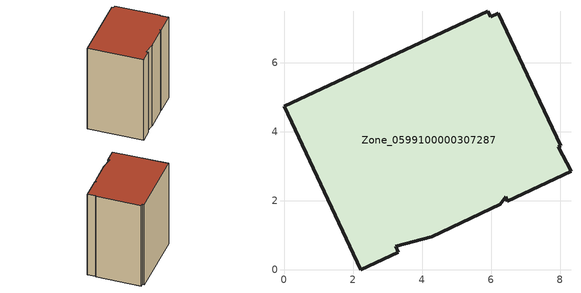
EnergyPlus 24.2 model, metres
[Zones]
Zone_0599100000307287
 floor ground (C_G): 7.95,3.56 8.31,2.85 6.47,1.99 6.43,2.11 6.26,1.89 4.28,0.96 3.23,0.67 3.31,0.51 2.23,0 0,4.73 5.9,7.49 5.99,7.33 6.21,7.43 8.01,3.6 z0
 wall outside (C_F): 8.31,2.85 7.95,3.56 8.01,3.6 6.21,7.43 5.99,7.33 5.9,7.49 0,4.73 2.23,0 3.31,0.51 3.23,0.67 4.28,0.96 6.26,1.89 6.43,2.11 6.47,1.99 8.31,2.85 z0:8.67
 roof outside (C_R): 2.23,0 3.31,0.51 3.23,0.67 4.28,0.96 6.26,1.89 6.43,2.11 6.47,1.99 8.31,2.85 7.95,3.56 8.01,3.6 6.21,7.43 5.99,7.33 5.9,7.49 0,4.73 z8.67
[BUILDING]
Pand.0599100000307287: North Axis=0; Terrain=City; Loads Convergence Tolerance Value=0.04; Temperature Convergence Tolerance Value=0.4; Solar Distribution=FullExterior; Maximum Number of Warmup Days=25; Minimum Number of Warmup Days=1
[Site:Location]
Rotterdam.The.Hague.AP_ZH_NLD Design_Conditions: Latitude=51.96; Longitude=4.45; Time Zone=1; Elevation=-4.5
[SITE:GROUNDTEMPERATURE:BUILDINGSURFACE]
18, 18, 18, 18, 18, 18, 18, 18, 18, 18, 18, 18
[MATERIAL] Thermal Absorptance=0.9; Solar Absorptance=0.7; Visible Absorptance=0.7
Name | Roughness | Thickness | Conductivity | Density | Specific Heat
G.TC.1946 | MediumSmooth | 0.15 | 1 | 540 | 1210
F.TC.1946 | Rough | 0.3 | 0.857143 | 1920 | 840
R.TC.1946 | MediumRough | 0.2 | 0.909091 | 1500 | 1000
[CONSTRUCTION]
C_G: G.TC.1946
C_F: F.TC.1946
C_R: R.TC.1946
[ZONE]
Zone_0599100000307287: Type=1; Multiplier=1; Ceiling Height=Autocalculate; Volume=Autocalculate; Floor Area=autocalculate; Part of Total Floor Area=Yes
[ZONEINFILTRATION:DESIGNFLOWRATE]
Infil_Zone_0599100000307287: Zone or ZoneList or Space or SpaceList=Zone_0599100000307287; Schedule=AlwaysOn; Design Flow Rate Calculation Method=Flow/Area; Flow Rate per Floor Area=0.003; Constant Term Coefficient=1; Temperature Term Coefficient=0; Velocity Term Coefficient=0; Velocity Squared Term Coefficient=0
[HVACTEMPLATE:ZONE:IDEALLOADSAIRSYSTEM]
Zone_0599100000307287: Maximum Heating Supply Air Temperature=50; Minimum Cooling Supply Air Temperature=13; Maximum Heating Supply Air Humidity Ratio=0.0156; Minimum Cooling Supply Air Humidity Ratio=0.0077; Heating Limit=NoLimit; Cooling Limit=NoLimit; Dehumidification Control Type=ConstantSensibleHeatRatio; Cooling Sensible Heat Ratio=0.7; Dehumidification Setpoint=60; Humidification Control Type=None; Humidification Setpoint=30; Outdoor Air Method=None; Outdoor Air Flow Rate per Person=0.00944; Outdoor Air Flow Rate per Zone Floor Area=0; Outdoor Air Flow Rate per Zone=0; Demand Controlled Ventilation Type=None; Outdoor Air Economizer Type=NoEconomizer; Heat Recovery Type=None; Sensible Heat Recovery Effectiveness=0.7; Latent Heat Recovery Effectiveness=0.65
[ZONECONTROL:THERMOSTAT]
ThermostatControl_Zone_0599100000307287: Zone or ZoneList=Zone_0599100000307287; Control Type Schedule=DualSetpointControlType; Control 1=Thermostat_Zone_0599100000307287; Temperature Difference Between Cutout And Setpoint=0
[THERMOSTATSETPOINT:DUALSETPOINT]
Thermostat_Zone_0599100000307287: Heating Setpoint Temperature Schedule=HeatingSetpoint_Zone_0599100000307287; Cooling Setpoint Temperature Schedule=CoolingSetpoint_Zone_0599100000307287
[SCHEDULE:COMPACT]
HeatingSetpoint_Zone_0599100000307287: Through: 12/31, For: AllDays, Until: 24:00, 21
CoolingSetpoint_Zone_0599100000307287: Through: 12/31, For: AllDays, Until: 24:00, 24
DualSetpointControlType: Through: 12/31, For: AllDays, Until: 24:00, 4
AlwaysOn: Through: 12/31, For: AllDays, Until: 24:00, 1
